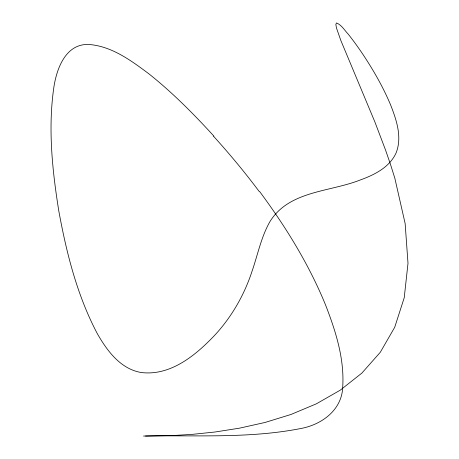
<?xml version="1.0" encoding="UTF-8"?>
<svg xmlns="http://www.w3.org/2000/svg" width="459" height="459" viewBox="0 0 459 459"><rect width="100%" height="100%" fill="white"/><g stroke="black" fill="none" stroke-linecap="round" stroke-linejoin="round"><path stroke-width="0.69" d="M145.503 436.05L172.762 435.545L192.413 434.352L214.921 432.022L239.437 428.178L265.09 422.452L291.023 414.454L316.371 403.817L340.274 390.156L361.876 373.092L380.31 352.254L394.717 327.261L404.23 297.73L407.999 263.294L405.148 223.567L394.826 178.172L390.5 164.408L385.652 150.34L374.923 122.054L340.779 40.335L336.441 27.89L335.845 24.396L336.481 22.95C341.588 24.895 344.434 30.208 348.088 33.983C353.074 40.214 357.722 46.703 362.203 53.301C373.098 69.642 382.978 86.734 390.586 104.87C396.438 119.845 402.319 136.902 396.18 152.738C389.674 167.334 374.406 174.873 360.143 180.026C329.688 192.063 289.118 190.64 269.961 221.571C261.154 236.947 257.815 254.567 252.077 271.154C244.44 294.535 232.042 316.314 215.432 334.485C196.372 354.732 171.109 376.082 141.378 372.542C120.493 369.116 106.941 350.607 97.182 333.412C77.078 295.257 66.48 252.966 58.769 210.784C52.246 169.945 47.862 128.067 53.915 86.894C56.813 68.156 65.958 43.433 88.954 44.477C111.858 46.227 131.159 60.582 148.946 73.865C172.441 92.557 193.641 113.924 213.842 136.076M143.506 436.05C195.884 435.012 249.025 438.678 300.737 428.528C321.988 424.644 342.248 409.744 342.753 386.455C344.405 358.284 335.569 330.778 325.511 304.845C308.873 264.183 285.601 226.562 259.496 191.346M213.515 136.197A262.531 80.675 45.3 0 1 259.014 191.254"/></g></svg>
